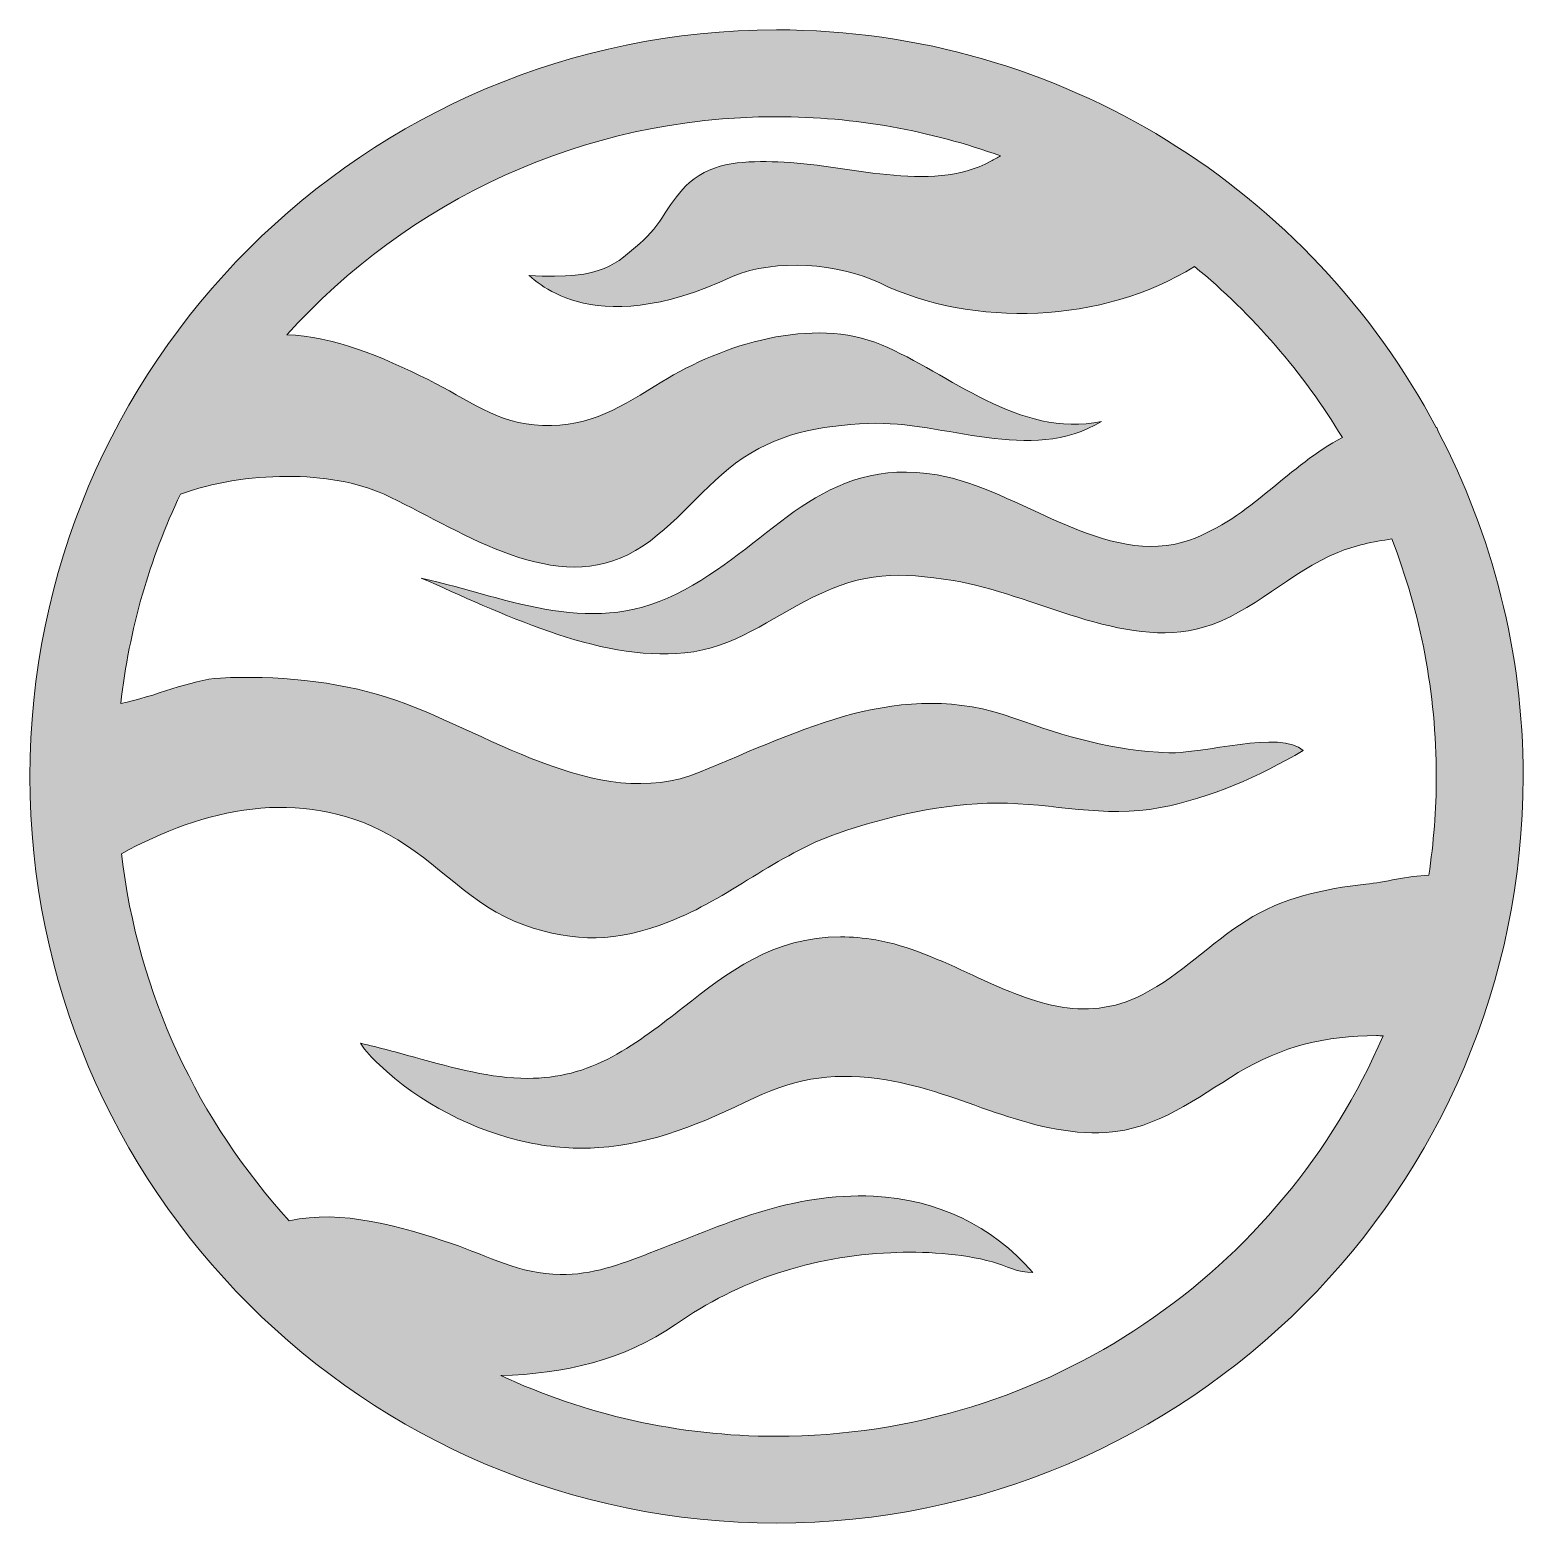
# Model space of a CAD drawing. Header units: inches. Extents: x 0 to 102, y 0 to 102.
import ezdxf

# ---------------------------------------------------------------- set-up
doc = ezdxf.new("R2010")
doc.units = ezdxf.units.IN
doc.header["$MEASUREMENT"] = 0
doc.layers.add('Layer 1', color=7, linetype='Continuous')

msp = doc.modelspace()

# ---------------------------------------------------------------- hatches: boundary and pattern name
at = {"layer": 'Layer 1'}
h = msp.add_hatch(color=20, dxfattribs=at)
h.dxf.hatch_style = 2
edge = h.paths.add_edge_path()
edge.add_spline(control_points=[(95.82, 74.28), (95.82, 74.28), (95.73, 74.54), (95.73, 74.54), (95.71, 74.55), (95.7, 74.55), (95.68, 74.55), (87.15, 90.62), (70.23, 101.6), (50.8, 101.6), (22.79, 101.6), (0, 78.81), (0, 50.8), (0, 22.79), (22.79, 0), (50.8, 0), (78.81, 0), (101.6, 22.79), (101.6, 50.8), (101.6, 59.27), (99.5, 67.25), (95.82, 74.28)], knot_values=[0, 0, 0, 0, 1, 1, 1, 2, 2, 2, 3, 3, 3, 4, 4, 4, 5, 5, 5, 6, 6, 6, 7, 7, 7, 7], degree=3, periodic=1)
edge = h.paths.add_edge_path()
edge.add_spline(control_points=[(50.8, 5.91), (44.1, 5.91), (37.75, 7.4), (32.04, 10.04), (36.28, 10.15), (40.49, 11.11), (43.92, 13.51), (48.25, 16.54), (53.21, 18.16), (58.58, 18.4), (60.78, 18.5), (63.37, 18.37), (65.49, 17.77), (66.43, 17.51), (67.25, 17.01), (68.24, 17.06), (65.45, 20.25), (61.76, 22.02), (57.4, 22.24), (51.8, 22.52), (47.2, 20.31), (42.14, 18.36), (40.14, 17.59), (38.28, 16.89), (36.09, 16.91), (33.31, 16.94), (31.2, 18.17), (28.69, 19.02), (25.32, 20.17), (21.17, 21.38), (17.65, 20.57), (11.48, 27.33), (7.35, 35.98), (6.23, 45.54), (11.8, 48.61), (18.37, 50.15), (24.4, 46.86), (27.81, 44.99), (30.06, 41.93), (33.6, 40.7), (37.13, 39.47), (39.92, 39.53), (43.48, 40.91), (47.52, 42.47), (50.82, 45.51), (54.95, 46.92), (58.37, 48.1), (62.18, 48.98), (65.81, 48.99), (69.63, 48.99), (73.06, 47.95), (76.91, 48.68), (80.4, 49.35), (83.58, 50.8), (86.64, 52.56), (85.13, 53.99), (79.72, 52.32), (77.5, 52.41), (73.63, 52.57), (70.54, 53.49), (66.95, 54.78), (59.23, 57.54), (52.6, 53.98), (45.56, 51.09), (38.57, 48.22), (30.88, 54.08), (24.34, 56.18), (20.85, 57.3), (16.63, 57.69), (12.96, 57.5), (10.91, 57.39), (8.47, 56.21), (6.19, 55.77), (6.75, 60.81), (8.15, 65.61), (10.24, 70.01), (14.6, 71.59), (20.51, 71.66), (24.11, 70), (28.97, 67.76), (35.3, 63.17), (40.68, 65.89), (43.59, 67.36), (45.43, 70.19), (48.02, 72.11), (50.78, 74.15), (53.71, 74.68), (57.07, 74.82), (62.24, 75.03), (68.06, 72.01), (72.91, 74.96), (67.28, 73.79), (62.57, 78.24), (57.94, 80.17), (53.23, 82.13), (47.17, 80.22), (42.99, 77.65), (40.27, 75.98), (38.18, 74.57), (34.88, 74.68), (31.77, 74.78), (29.77, 76.48), (27.11, 77.8), (23.92, 79.38), (20.65, 80.76), (17.48, 80.85), (25.7, 89.95), (37.59, 95.69), (50.8, 95.69), (56.15, 95.69), (61.29, 94.74), (66.05, 93.02), (65.83, 92.9), (65.61, 92.78), (65.38, 92.66), (61.29, 90.41), (55.44, 92.5), (50.89, 92.62), (48.81, 92.68), (46.53, 92.67), (44.89, 91.22), (43.51, 90.01), (42.97, 88.27), (41.49, 87.06), (39.92, 85.77), (39.15, 84.56), (33.94, 84.89), (34.08, 84.95), (37.98, 80.13), (47.84, 84.85), (50.76, 86.03), (55.01, 85.74), (57.82, 84.38), (64.14, 81.32), (73.03, 81.6), (79.24, 85.5), (83.22, 82.23), (86.63, 78.29), (89.3, 73.86), (85.75, 72.06), (83.04, 68.36), (78.89, 66.88), (73.28, 64.89), (67.22, 70.39), (61.74, 71.32), (53.89, 72.65), (50.65, 66.8), (44.55, 63.5), (38.31, 60.1), (32.88, 62.89), (26.62, 64.3), (31.94, 61.99), (38.58, 58.6), (44.57, 59.21), (47.89, 59.55), (50.39, 61.55), (53.28, 63), (56.75, 64.74), (59.13, 64.72), (62.83, 64.13), (68.15, 63.29), (74.41, 59.37), (79.86, 60.95), (83.16, 61.91), (85.8, 64.76), (89, 66.05), (90.14, 66.51), (91.39, 66.79), (92.67, 66.96), (94.61, 61.94), (95.69, 56.5), (95.69, 50.8), (95.69, 48.52), (95.51, 46.28), (95.18, 44.09), (93.76, 44.03), (92.17, 43.61), (90.9, 43.47), (88.03, 43.16), (85.22, 42.55), (82.75, 40.99), (80.31, 39.45), (78.31, 37.3), (75.73, 35.97), (71.67, 33.89), (68.02, 35.49), (64.15, 37.28), (61.99, 38.28), (59.75, 39.31), (57.56, 39.68), (56.73, 39.82), (55.92, 39.89), (55.15, 39.89), (50.58, 39.89), (47.47, 37.46), (44.47, 35.1), (42.96, 33.92), (41.4, 32.7), (39.61, 31.73), (37.79, 30.74), (35.91, 30.26), (33.86, 30.26), (31.38, 30.26), (28.88, 30.95), (26.23, 31.68), (25.03, 32.01), (23.78, 32.36), (22.5, 32.65), (22.85, 32.09), (23.28, 31.65), (23.76, 31.2), (26.53, 28.58), (30.18, 26.69), (33.9, 25.9), (35.59, 25.54), (37.18, 25.44), (38.71, 25.55), (42.38, 25.79), (45.72, 27.2), (49.3, 28.93), (52.29, 30.37), (55, 30.68), (58.26, 30.16), (63.34, 29.35), (67.96, 26.27), (73.23, 26.58), (76.69, 26.79), (79.38, 28.93), (82.22, 30.65), (85.19, 32.45), (88.15, 33.17), (91.63, 33.17), (91.78, 33.17), (91.92, 33.16), (92.07, 33.16), (85.2, 17.15), (69.29, 5.91), (50.8, 5.91)], knot_values=[0, 0, 0, 0, 1, 1, 1, 2, 2, 2, 3, 3, 3, 4, 4, 4, 5, 5, 5, 6, 6, 6, 7, 7, 7, 8, 8, 8, 9, 9, 9, 10, 10, 10, 11, 11, 11, 12, 12, 12, 13, 13, 13, 14, 14, 14, 15, 15, 15, 16, 16, 16, 17, 17, 17, 18, 18, 18, 19, 19, 19, 20, 20, 20, 21, 21, 21, 22, 22, 22, 23, 23, 23, 24, 24, 24, 25, 25, 25, 26, 26, 26, 27, 27, 27, 28, 28, 28, 29, 29, 29, 30, 30, 30, 31, 31, 31, 32, 32, 32, 33, 33, 33, 34, 34, 34, 35, 35, 35, 36, 36, 36, 37, 37, 37, 38, 38, 38, 39, 39, 39, 40, 40, 40, 41, 41, 41, 42, 42, 42, 43, 43, 43, 44, 44, 44, 45, 45, 45, 46, 46, 46, 47, 47, 47, 48, 48, 48, 49, 49, 49, 50, 50, 50, 51, 51, 51, 52, 52, 52, 53, 53, 53, 54, 54, 54, 55, 55, 55, 56, 56, 56, 57, 57, 57, 58, 58, 58, 59, 59, 59, 60, 60, 60, 61, 61, 61, 62, 62, 62, 63, 63, 63, 64, 64, 64, 65, 65, 65, 66, 66, 66, 67, 67, 67, 68, 68, 68, 69, 69, 69, 70, 70, 70, 71, 71, 71, 72, 72, 72, 73, 73, 73, 74, 74, 74, 75, 75, 75, 76, 76, 76, 77, 77, 77, 78, 78, 78, 79, 79, 79, 79], degree=3, periodic=1)

# ---------------------------------------------------------------- linework, layer by layer
at = {"layer": 'Layer 1', "lineweight": 0}
for points, knots in [([(95.82, 74.28), (95.82, 74.28), (95.73, 74.54), (95.73, 74.54), (95.71, 74.55), (95.7, 74.55), (95.68, 74.55), (87.15, 90.62), (70.23, 101.6), (50.8, 101.6), (22.79, 101.6), (0, 78.81), (0, 50.8), (0, 22.79), (22.79, 0), (50.8, 0), (78.81, 0), (101.6, 22.79), (101.6, 50.8), (101.6, 59.27), (99.5, 67.25), (95.82, 74.28)], [0, 0, 0, 0, 1, 1, 1, 2, 2, 2, 3, 3, 3, 4, 4, 4, 5, 5, 5, 6, 6, 6, 7, 7, 7, 7]), ([(50.8, 5.91), (44.1, 5.91), (37.75, 7.4), (32.04, 10.04), (36.28, 10.15), (40.49, 11.11), (43.92, 13.51), (48.25, 16.54), (53.21, 18.16), (58.58, 18.4), (60.78, 18.5), (63.37, 18.37), (65.49, 17.77), (66.43, 17.51), (67.25, 17.01), (68.24, 17.06), (65.45, 20.25), (61.76, 22.02), (57.4, 22.24), (51.8, 22.52), (47.2, 20.31), (42.14, 18.36), (40.14, 17.59), (38.28, 16.89), (36.09, 16.91), (33.31, 16.94), (31.2, 18.17), (28.69, 19.02), (25.32, 20.17), (21.17, 21.38), (17.65, 20.57), (11.48, 27.33), (7.35, 35.98), (6.23, 45.54), (11.8, 48.61), (18.37, 50.15), (24.4, 46.86), (27.81, 44.99), (30.06, 41.93), (33.6, 40.7), (37.13, 39.47), (39.92, 39.53), (43.48, 40.91), (47.52, 42.47), (50.82, 45.51), (54.95, 46.92), (58.37, 48.1), (62.18, 48.98), (65.81, 48.99), (69.63, 48.99), (73.06, 47.95), (76.91, 48.68), (80.4, 49.35), (83.58, 50.8), (86.64, 52.56), (85.13, 53.99), (79.72, 52.32), (77.5, 52.41), (73.63, 52.57), (70.54, 53.49), (66.95, 54.78), (59.23, 57.54), (52.6, 53.98), (45.56, 51.09), (38.57, 48.22), (30.88, 54.08), (24.34, 56.18), (20.85, 57.3), (16.63, 57.69), (12.96, 57.5), (10.91, 57.39), (8.47, 56.21), (6.19, 55.77), (6.75, 60.81), (8.15, 65.61), (10.24, 70.01), (14.6, 71.59), (20.51, 71.66), (24.11, 70), (28.97, 67.76), (35.3, 63.17), (40.68, 65.89), (43.59, 67.36), (45.43, 70.19), (48.02, 72.11), (50.78, 74.15), (53.71, 74.68), (57.07, 74.82), (62.24, 75.03), (68.06, 72.01), (72.91, 74.96), (67.28, 73.79), (62.57, 78.24), (57.94, 80.17), (53.23, 82.13), (47.17, 80.22), (42.99, 77.65), (40.27, 75.98), (38.18, 74.57), (34.88, 74.68), (31.77, 74.78), (29.77, 76.48), (27.11, 77.8), (23.92, 79.38), (20.65, 80.76), (17.48, 80.85), (25.7, 89.95), (37.59, 95.69), (50.8, 95.69), (56.15, 95.69), (61.29, 94.74), (66.05, 93.02), (65.83, 92.9), (65.61, 92.78), (65.38, 92.66), (61.29, 90.41), (55.44, 92.5), (50.89, 92.62), (48.81, 92.68), (46.53, 92.67), (44.89, 91.22), (43.51, 90.01), (42.97, 88.27), (41.49, 87.06), (39.92, 85.77), (39.15, 84.56), (33.94, 84.89), (34.08, 84.95), (37.98, 80.13), (47.84, 84.85), (50.76, 86.03), (55.01, 85.74), (57.82, 84.38), (64.14, 81.32), (73.03, 81.6), (79.24, 85.5), (83.22, 82.23), (86.63, 78.29), (89.3, 73.86), (85.75, 72.06), (83.04, 68.36), (78.89, 66.88), (73.28, 64.89), (67.22, 70.39), (61.74, 71.32), (53.89, 72.65), (50.65, 66.8), (44.55, 63.5), (38.31, 60.1), (32.88, 62.89), (26.62, 64.3), (31.94, 61.99), (38.58, 58.6), (44.57, 59.21), (47.89, 59.55), (50.39, 61.55), (53.28, 63), (56.75, 64.74), (59.13, 64.72), (62.83, 64.13), (68.15, 63.29), (74.41, 59.37), (79.86, 60.95), (83.16, 61.91), (85.8, 64.76), (89, 66.05), (90.14, 66.51), (91.39, 66.79), (92.67, 66.96), (94.61, 61.94), (95.69, 56.5), (95.69, 50.8), (95.69, 48.52), (95.51, 46.28), (95.18, 44.09), (93.76, 44.03), (92.17, 43.61), (90.9, 43.47), (88.03, 43.16), (85.22, 42.55), (82.75, 40.99), (80.31, 39.45), (78.31, 37.3), (75.73, 35.97), (71.67, 33.89), (68.02, 35.49), (64.15, 37.28), (61.99, 38.28), (59.75, 39.31), (57.56, 39.68), (56.73, 39.82), (55.92, 39.89), (55.15, 39.89), (50.58, 39.89), (47.47, 37.46), (44.47, 35.1), (42.96, 33.92), (41.4, 32.7), (39.61, 31.73), (37.79, 30.74), (35.91, 30.26), (33.86, 30.26), (31.38, 30.26), (28.88, 30.95), (26.23, 31.68), (25.03, 32.01), (23.78, 32.36), (22.5, 32.65), (22.85, 32.09), (23.28, 31.65), (23.76, 31.2), (26.53, 28.58), (30.18, 26.69), (33.9, 25.9), (35.59, 25.54), (37.18, 25.44), (38.71, 25.55), (42.38, 25.79), (45.72, 27.2), (49.3, 28.93), (52.29, 30.37), (55, 30.68), (58.26, 30.16), (63.34, 29.35), (67.96, 26.27), (73.23, 26.58), (76.69, 26.79), (79.38, 28.93), (82.22, 30.65), (85.19, 32.45), (88.15, 33.17), (91.63, 33.17), (91.78, 33.17), (91.92, 33.16), (92.07, 33.16), (85.2, 17.15), (69.29, 5.91), (50.8, 5.91)], [0, 0, 0, 0, 1, 1, 1, 2, 2, 2, 3, 3, 3, 4, 4, 4, 5, 5, 5, 6, 6, 6, 7, 7, 7, 8, 8, 8, 9, 9, 9, 10, 10, 10, 11, 11, 11, 12, 12, 12, 13, 13, 13, 14, 14, 14, 15, 15, 15, 16, 16, 16, 17, 17, 17, 18, 18, 18, 19, 19, 19, 20, 20, 20, 21, 21, 21, 22, 22, 22, 23, 23, 23, 24, 24, 24, 25, 25, 25, 26, 26, 26, 27, 27, 27, 28, 28, 28, 29, 29, 29, 30, 30, 30, 31, 31, 31, 32, 32, 32, 33, 33, 33, 34, 34, 34, 35, 35, 35, 36, 36, 36, 37, 37, 37, 38, 38, 38, 39, 39, 39, 40, 40, 40, 41, 41, 41, 42, 42, 42, 43, 43, 43, 44, 44, 44, 45, 45, 45, 46, 46, 46, 47, 47, 47, 48, 48, 48, 49, 49, 49, 50, 50, 50, 51, 51, 51, 52, 52, 52, 53, 53, 53, 54, 54, 54, 55, 55, 55, 56, 56, 56, 57, 57, 57, 58, 58, 58, 59, 59, 59, 60, 60, 60, 61, 61, 61, 62, 62, 62, 63, 63, 63, 64, 64, 64, 65, 65, 65, 66, 66, 66, 67, 67, 67, 68, 68, 68, 69, 69, 69, 70, 70, 70, 71, 71, 71, 72, 72, 72, 73, 73, 73, 74, 74, 74, 75, 75, 75, 76, 76, 76, 77, 77, 77, 78, 78, 78, 79, 79, 79, 79])]:
    msp.add_open_spline(points, degree=3, knots=knots, dxfattribs=at)

doc.saveas('drawing.dxf')
